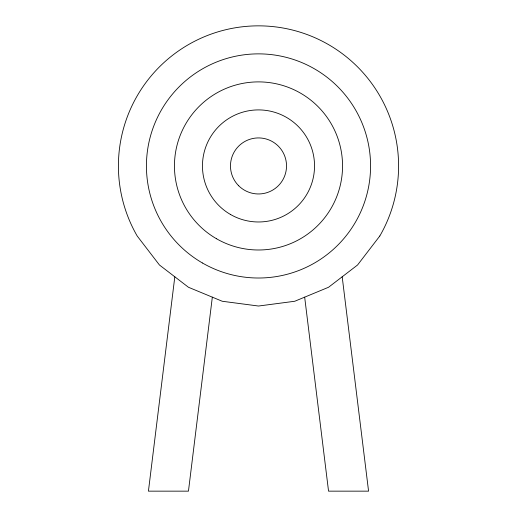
<?xml version="1.0" encoding="UTF-8"?>
<svg xmlns="http://www.w3.org/2000/svg" width="517" height="517" viewBox="0 0 517 517"><rect width="100%" height="100%" fill="white"/><g stroke="black" fill="none" stroke-linecap="round" stroke-linejoin="round"><path stroke-width="0.78" d="M174.811 276.795L148.431 491.15L188.453 491.15L212.332 297.152M342.189 276.795L368.569 491.15L328.547 491.15L304.668 297.152M379.821 235.985L357.557 265.001L328.547 287.265L294.761 301.256L258.5 306.032L222.239 301.256L188.453 287.265L159.443 265.001L137.179 235.985A140.088 140.088 0 0 1 258.5 25.85A140.088 140.088 0 0 1 379.821 235.985M202.464 262.998A112.073 112.073 0 0 0 370.573 165.938A112.073 112.073 0 0 0 202.464 68.884A112.073 112.073 0 0 0 202.464 262.998M238.686 185.752A28.015 28.015 0 0 0 285.565 173.195A28.015 28.015 0 0 0 251.249 138.879A28.015 28.015 0 0 0 238.686 185.752M230.485 214.471A56.036 56.036 0 0 0 314.536 165.938A56.036 56.036 0 0 0 230.485 117.411A56.036 56.036 0 0 0 230.485 214.471M216.474 238.731A84.051 84.051 0 0 0 342.551 165.938A84.051 84.051 0 0 0 216.474 93.15A84.051 84.051 0 0 0 216.474 238.731"/></g></svg>
